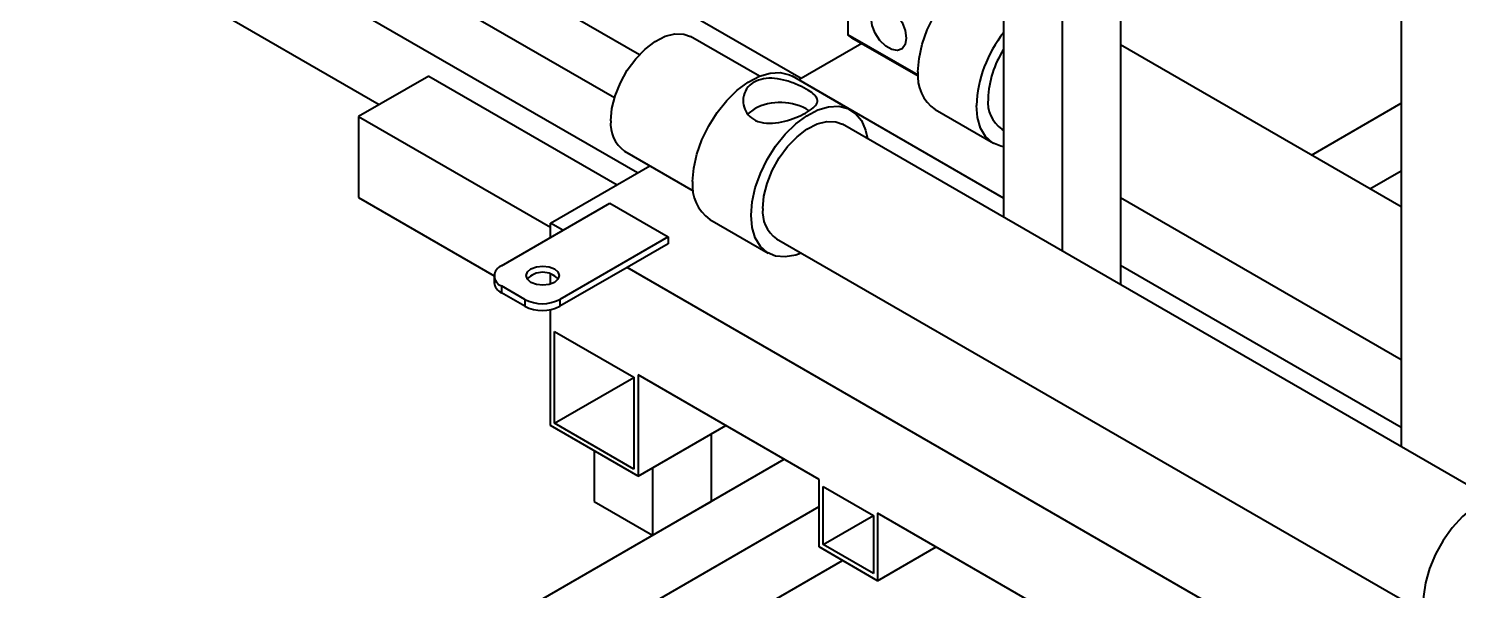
# Model space of a CAD drawing. Header units: millimetres. Extents: x -250 to 3947, y -1468 to 870.
# Drawn here: x 1656.4 to 1742.9, y 228.6 to 262.6 of the extents above; entities that cross this region are included whole.
import ezdxf

# ---------------------------------------------------------------- set-up
doc = ezdxf.new("R2010")
doc.units = ezdxf.units.MM

msp = doc.modelspace()

# ---------------------------------------------------------------- linework, layer by layer
at = {"color": 7, "linetype": 'Continuous', "lineweight": 40}
for p, q in [((1715.4342, 298.8925), (1715.4342, 251.1628)), ((1718.9697, 296.8515), (1718.9697, 249.1218)), ((1722.5052, 294.8105), (1722.5052, 247.0807)), ((1739.4758, 285.0136), (1739.4758, 237.2838)), ((1693.3917, 261.0009), (1665.3287, 277.2013)), ((1663.8289, 274.6032), (1691.8918, 258.4028)), ((1703.1801, 259.562), (1680.4555, 272.6807)), ((1693.2806, 253.8472), (1663.8385, 270.8437)), ((1677.6407, 257.9766), (1659.2416, 268.5982)), ((1706.0055, 265.8884), (1706.0055, 262.214)), ((1710.2528, 259.762), (1706.0055, 262.214)), ((1706.252, 262.0281), (1706.0055, 262.214)), ((1700.6525, 259.696), (1696.4958, 262.0957)), ((1706.852, 261.6817), (1703.0365, 259.4791)), ((1706.252, 262.0281), (1710.2551, 259.7172)), ((1739.4758, 251.7971), (1722.5052, 261.594)), ((1680.6466, 259.7119), (1676.404, 257.2627)), ((1680.6466, 259.7119), (1692.0432, 253.1328)), ((1706.1881, 257.655), (1702.6526, 259.6961)), ((1715.4342, 252.322), (1703.0365, 259.4791)), ((1703.0365, 259.4745), (1703.0365, 259.4791)), ((1734.0512, 254.9286), (1739.4758, 258.0602)), ((1676.404, 257.2627), (1676.404, 252.3634)), ((1676.404, 257.2627), (1688.0104, 250.5624)), ((1711.2839, 257.6799), (1714.8194, 255.6389)), ((1744.8467, 234.1833), (1705.6882, 256.789)), ((1715.3194, 256.5049), (1715.4341, 256.4387)), ((1692.4961, 255.1673), (1696.6529, 252.7676)), ((1688.0104, 250.8047), (1694.0317, 254.2808)), ((1737.5868, 252.8876), (1739.4758, 253.9781)), ((1676.404, 252.3634), (1684.607, 247.628)), ((1685.0462, 248.2299), (1691.5966, 252.0114)), ((1691.5966, 252.0114), (1695.1321, 249.9703)), ((1722.5052, 252.3567), (1739.4758, 242.5598)), ((1697.653, 251.0356), (1701.1886, 248.9946)), ((1688.7585, 250.3729), (1688.0104, 250.8047)), ((1688.0104, 249.9411), (1688.0104, 250.8047)), ((1695.1321, 249.9703), (1688.5817, 246.1889)), ((1695.1321, 249.5621), (1692.6476, 248.1278)), ((1695.1321, 249.9703), (1695.1321, 249.5621)), ((1701.6885, 249.8606), (1740.847, 227.2549)), ((1684.6069, 247.6176), (1684.6069, 247.2093)), ((1688.0104, 247.12), (1688.0104, 247.7326)), ((1692.6476, 248.1278), (1688.5817, 245.7806)), ((1743.1237, 218.9885), (1692.6476, 248.1278)), ((1739.4758, 238.4431), (1722.5052, 248.24)), ((1686.4604, 246.1889), (1685.0462, 247.0053)), ((1685.0462, 247.0053), (1685.0462, 246.597)), ((1686.4604, 245.7806), (1685.0462, 246.597)), ((1686.4604, 246.1889), (1686.4604, 245.7806)), ((1688.5817, 246.1889), (1688.5817, 245.7806)), ((1688.0104, 238.5566), (1688.0104, 245.5743)), ((1688.2579, 244.252), (1693.0663, 241.4762)), ((1688.2579, 238.6995), (1688.2579, 244.252)), ((1688.2579, 238.6995), (1693.0662, 241.4753)), ((1693.0663, 241.4762), (1693.0663, 235.9238)), ((1704.2739, 235.292), (1693.3137, 241.6192)), ((1693.3137, 241.6192), (1693.3137, 235.4951)), ((1693.3137, 235.4951), (1688.0104, 238.5566)), ((1693.0663, 235.9238), (1688.2579, 238.6995)), ((1693.3137, 235.4951), (1698.6179, 238.5571)), ((1697.7332, 238.0464), (1697.7332, 233.9627)), ((1656.4401, 210.1247), (1702.1549, 236.5153)), ((1690.6621, 237.0259), (1690.6621, 233.9627)), ((1694.1976, 236.0053), (1694.1976, 231.9217)), ((1704.2739, 231.2093), (1704.2739, 235.292)), ((1704.5214, 234.8633), (1707.5619, 233.1081)), ((1704.5214, 231.3522), (1704.5214, 234.8633)), ((1659.9756, 208.0837), (1704.2739, 233.6565)), ((1690.6621, 233.9627), (1694.1976, 231.9217)), ((1694.1976, 231.9217), (1697.7332, 233.9627)), ((1704.5214, 231.3522), (1707.5619, 233.1075)), ((1707.5619, 233.1081), (1707.5619, 229.5969)), ((1707.8094, 233.251), (1707.8094, 229.1683)), ((1728.3155, 221.413), (1707.8094, 233.251)), ((1707.8094, 229.1683), (1704.2739, 231.2093)), ((1707.5619, 229.5969), (1704.5214, 231.3522)), ((1707.8094, 229.1683), (1711.3455, 231.2096)), ((1663.5117, 206.0423), (1705.6904, 230.3915))]:
    msp.add_line(p, q, dxfattribs=at)
at = {"color": 7, "linetype": 'Continuous', "lineweight": 40, "flags": 128}
for points in [[(1710.2482, 259.9691), (1710.3121, 260.7787), (1710.5014, 261.6327), (1710.8094, 262.5004), (1711.2249, 263.3504), (1711.7329, 264.1519), (1712.315, 264.876), (1712.9502, 265.4966), (1713.6155, 265.9911), (1714.2869, 266.3418), (1714.9401, 266.5359), (1715.4342, 266.5735)], [(1707.4197, 263.2348), (1707.4837, 263.6168), (1707.6679, 263.8788), (1707.9501, 263.9893), (1708.2962, 263.935), (1708.6646, 263.7223), (1709.0107, 263.377), (1709.2929, 262.9407), (1709.4771, 262.466), (1709.5411, 262.0102), (1709.4771, 261.6282), (1709.2929, 261.3661), (1709.0107, 261.2556), (1708.6646, 261.3099), (1708.2962, 261.5226), (1707.9501, 261.8679), (1707.6679, 262.3042), (1707.4837, 262.7789), (1707.4197, 263.2348)], [(1691.6675, 256.9986), (1691.7337, 257.7389), (1691.9289, 258.521), (1692.2443, 259.3082), (1692.6649, 260.0637), (1693.1711, 260.7523), (1693.7393, 261.3417), (1694.3428, 261.8044), (1694.9535, 262.1188), (1695.5429, 262.27), (1696.0832, 262.2511), (1696.4958, 262.0957)], [(1696.6173, 253.3248), (1696.6812, 254.1343), (1696.8705, 254.9884), (1697.1785, 255.8561), (1697.594, 256.7061), (1698.102, 257.5076), (1698.6841, 258.2317), (1699.3193, 258.8522), (1699.9846, 259.3468), (1700.656, 259.6974), (1701.3092, 259.8915), (1701.9206, 259.9221), (1702.4681, 259.7879), (1702.6526, 259.6961)], [(1700.1528, 251.2838), (1700.2167, 252.0933), (1700.4061, 252.9474), (1700.7141, 253.8151), (1701.1296, 254.665), (1701.6375, 255.4666), (1702.2196, 256.1907), (1702.8548, 256.8112), (1703.5201, 257.3058), (1704.1915, 257.6564), (1704.8447, 257.8505), (1705.4561, 257.881), (1706.0036, 257.7469), (1706.4675, 257.4529), (1706.8309, 257.0097), (1707.0807, 256.4334), (1707.1883, 255.923)], [(1715.4342, 255.4269), (1715.2684, 255.4596), (1714.7605, 255.6746), (1714.345, 256.0448), (1714.037, 256.5569), (1713.8476, 257.1923), (1713.7837, 257.9281)], [(1700.3296, 257.7134), (1699.9458, 257.4174), (1699.9445, 257.416)], [(1700.8599, 251.692), (1700.926, 252.4323), (1701.1213, 253.2143), (1701.4367, 254.0015), (1701.8573, 254.7571), (1702.3635, 255.4457), (1702.9317, 256.0351), (1703.5352, 256.4978), (1704.1459, 256.8121), (1704.7353, 256.9634), (1705.2756, 256.9445), (1705.6882, 256.789)], [(1703.1886, 248.9946), (1702.8548, 248.876), (1702.2196, 248.7632), (1701.6375, 248.8152), (1701.1296, 249.0303), (1700.7141, 249.4005), (1700.4061, 249.9126), (1700.2167, 250.548), (1700.1528, 251.2838)], [(1686.8363, 247.2223), (1686.6195, 247.4095), (1686.5434, 247.6305), (1686.6195, 247.8514), (1686.8363, 248.0387), (1687.1607, 248.1638), (1687.5434, 248.2077), (1687.9261, 248.1638), (1688.2505, 248.0387), (1688.4673, 247.8514), (1688.5434, 247.6305), (1688.4673, 247.4095), (1688.2505, 247.2223), (1687.9261, 247.0971), (1687.5434, 247.0532), (1687.1607, 247.0971), (1686.8363, 247.2223)], [(1746.8468, 234.1833), (1746.3978, 234.3627), (1745.8157, 234.4147), (1745.1805, 234.3019), (1744.5152, 234.0283), (1743.8438, 233.6038), (1743.1906, 233.0437), (1742.5792, 232.3683), (1742.0317, 231.602), (1741.5679, 230.7725), (1741.2045, 229.9097), (1740.9547, 229.045), (1740.8275, 228.2094), (1740.8275, 227.4332), (1740.9547, 226.7445), (1741.2045, 226.1681), (1741.5679, 225.725), (1741.8472, 225.5228)]]:
    msp.add_lwpolyline(points, dxfattribs=at)
at = {"color": 7, "linetype": 'Continuous', "lineweight": 40}
for centre, radius, start, end in [((1721.4255, 257.5785), 7.6498, 141.554835, 177.380557), ((1720.3709, 258.1138), 5.8843, 147.031475, 177.832816), ((1712.7113, 259.7046), 2.4773, 173.870993, 234.816848), ((1701.9121, 254.7751), 3.3374, 58.247006, 118.30516), ((1716.4578, 258.1231), 1.9785, 173.81466, 234.872905), ((1693.6345, 256.7855), 1.9785, 173.814603, 234.873652), ((1699.0803, 253.0603), 2.4772, 173.86939, 234.818451), ((1702.8269, 251.4788), 1.9785, 173.814603, 234.873652), ((1685.2786, 247.6176), 0.6549, 110.783107, 249.217263), ((1687.5434, 246.5533), 1.2795, 43.025588, 136.974551), ((1685.3575, 247.2842), 0.7544, 185.694514, 245.626765), ((1687.5211, 248.2359), 2.3055, 242.609284, 297.390593), ((1687.5211, 247.8276), 2.3055, 242.609284, 297.390593)]:
    msp.add_arc(centre, radius, start, end, dxfattribs=at)
msp.add_open_spline([(1700.3296, 259.3465), (1700.515, 259.4267), (1700.8855, 259.587), (1701.5871, 259.5882), (1702.3282, 259.4368), (1703.0519, 259.1606), (1703.6388, 258.85), (1704.0201, 258.5648), (1704.1988, 258.2961), (1704.1524, 258.0148), (1703.8494, 257.7079), (1703.3364, 257.3983), (1702.7051, 257.1237), (1701.9985, 256.9121), (1701.2533, 256.8161), (1700.5637, 256.9168), (1700.0459, 257.2348), (1699.7358, 257.6969), (1699.6304, 258.2499), (1699.766, 258.8199), (1700.0619, 259.1796), (1700.285, 259.3187), (1700.3296, 259.3465)], degree=3, knots=[0, 0, 0, 0, 0.0501758, 0.1002527, 0.1529341, 0.2087067, 0.2614455, 0.3093546, 0.3583876, 0.4123264, 0.4678817, 0.5194591, 0.5679745, 0.6180305, 0.6722131, 0.7277145, 0.7784125, 0.8259538, 0.876597, 0.9318162, 0.9863794, 1, 1, 1, 1], dxfattribs=at)

doc.saveas('drawing.dxf')
